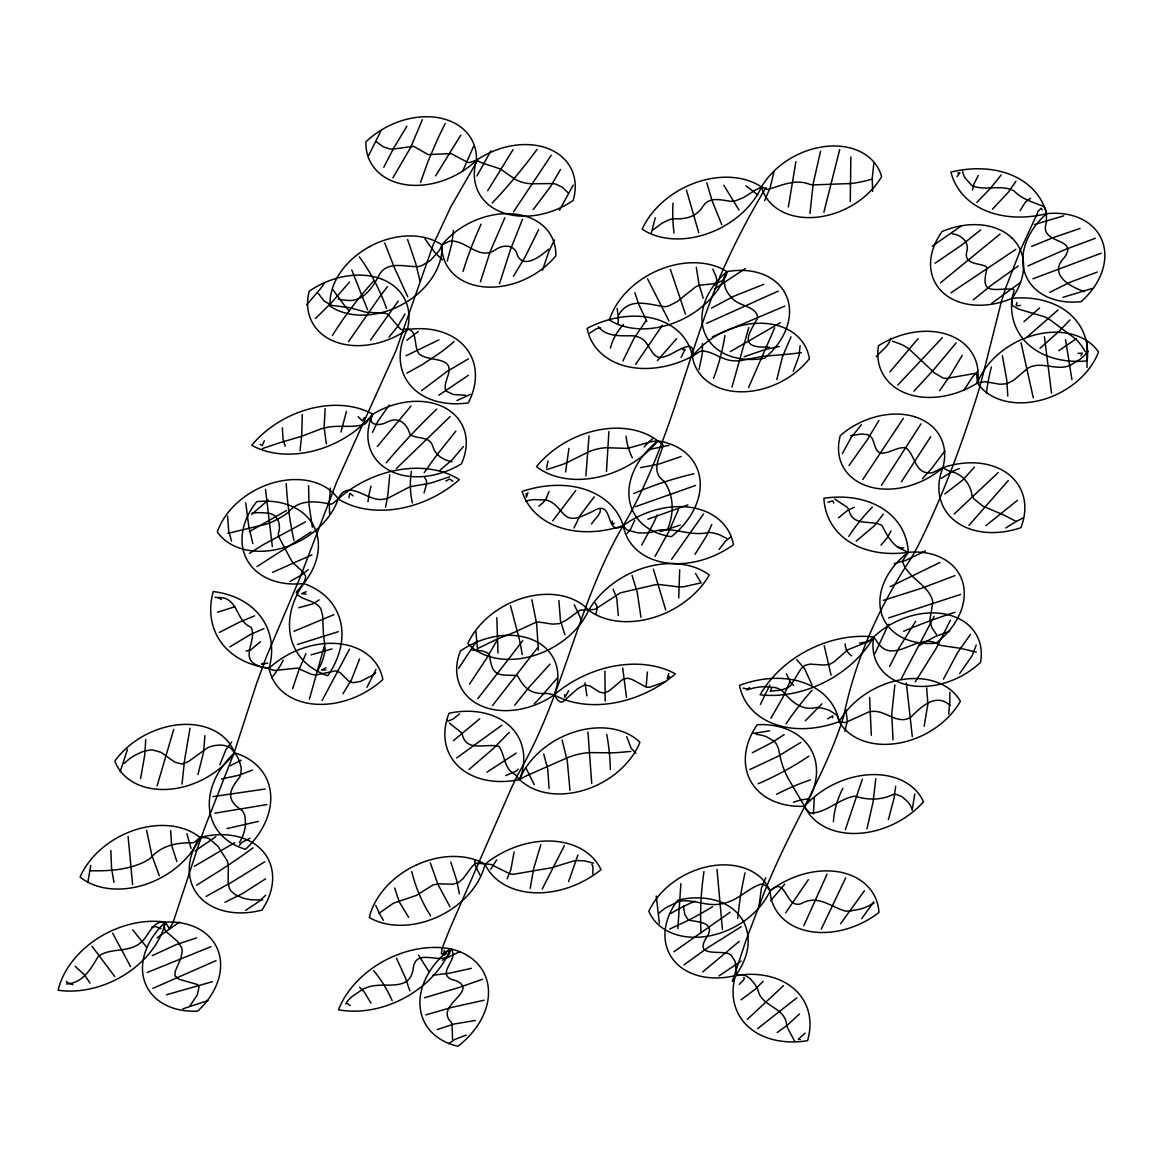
<?xml version="1.0" encoding="UTF-8"?>
<svg xmlns="http://www.w3.org/2000/svg" width="1163" height="1163" viewBox="0 0 1163 1163"><rect width="100%" height="100%" fill="white"/><g stroke="black" fill="none" stroke-linecap="round" stroke-linejoin="round"><path stroke-width="1.5" d="M850.851 156.932L850.269 201.65M110.863 850.415L111.546 868.325L113.959 882.339M679.701 569.739L678.712 597.898M972.486 190.02L973.867 184.19L978.287 175.468M348.842 497.851L349.874 493.185L353.029 495.845M895.684 786.319L893.911 798.719L888.372 819.639M1007.827 396.06L1006.707 379.603L1002.375 355.791M498.011 653.024L496.805 617.684M604.92 671.167L605.182 700.984M453.454 230.347L451.855 243.372L447.261 261.123M444.135 950.171L444.615 955.128L446.636 953.049M606.475 471.524L608.889 431.589M526.069 493.577L526.374 497.153L527.973 492.676M592.897 874.14L592.926 866.188L591.865 864.342M585.876 475.885L589.03 435.791M809.971 213.469L813.228 183.492L820.555 151.205M875.783 778.629L873.122 801.83L866.944 828.87M976.222 645.087L972.137 655.743L959.649 673.653M677.84 928.626L680.893 883.633M170.656 830.673L171.644 845.516L176.892 861.565M308.588 485.698L308.922 503.928L312.353 527.246M181.995 784.124L184.597 760.02L190.034 728.198M389.721 474.809L387.919 494.551L385.549 507.228M1086.998 367.537L1087.26 342.373M758.974 906.747L761.387 888.27L765.748 877.672M367.959 501.747L368.904 495.278A177.968 131.637 -27.2 0 1 369.543 492.153L370.982 486.061M564.564 694.689L564.825 697.233L568.649 690.778M769.891 684.949L760.384 704.444M814.274 797.803L813.402 814.027M530.183 888.474L533.657 868.717L540.81 844.658M330.423 488.009L329.245 502.75L329.652 514.206M585.018 682.885L586.908 695.881M325.175 408.562L324.099 427.373L326.338 443.961M474.635 859.777L475.58 866.188L480.232 875.608M375.998 669.437L366.956 687.348M565.567 471.931L568.969 448.307M514.09 852.043L510.848 869.72L507.155 878.748M788.354 206.999L795.899 161.686M87.763 882.63L90.787 865.403M239.345 845.341L242.035 842.259L249.958 838.334M873.835 163.3L872.235 178.375L872.613 191.372M300.025 450.706L301.784 434.264L302.264 414.435M948.717 714.009L949.822 701.478A255.889 189.264 -27.2 0 0 949.851 693.904L949.822 692.29M548.078 460.984L546.566 467.7M894.856 684.963L891.745 714.169L893.039 739.886M873.82 901.805L861.681 918.697M833.798 503.056L832.781 500.846L827.852 502.3M647.398 672.083L646.25 685.603M773.947 171.92L770.168 187.592L764.658 200.69M364.368 417.662L362.274 420.875L358.146 416.674M655.278 217.815L651.454 232.585M776.811 379.56L782.539 356.518L791.014 336.848M914.772 794.024L912.141 810.32M140.592 778.599L144.779 754.845L145.738 739.624M127.494 749.248L120.196 771.636M924.105 726.41L927.87 704.138L926.664 687.9M549.081 491.44L546.159 498.636A21.923 16.224 -27.2 0 1 541.682 503.899L538.76 506.21M346.458 411.397L340.977 431.938M1037.629 212.873L1020.562 249.682L1006.155 286.81A498.011 368.337 -27.2 0 0 1001.067 302.831L982.154 377.96A709.619 524.847 -27.2 0 1 977.661 394.01C961.685 444.644 943.237 494.726 919.759 542.394A462.249 341.893 -27.2 0 1 911.298 558.095C879.155 606.446 855.299 659.436 843.64 716.481C827.053 769.499 797.367 816.949 774.907 867.467A851.171 629.561 -27.2 0 0 765.007 890.436L746.108 940.082L732.399 981.296L736.019 973.257A27.432 20.28 -27.2 0 0 736.295 970.524L735.089 961.35L731.207 955.245A16.224 12.008 -27.2 0 0 728.038 953.456C718.385 950.549 694.805 956.713 706.028 938.279C716.364 923.189 700.853 922.259 690.066 920.369A13.956 10.322 -27.2 0 1 687.289 918.566L684.702 914.234L683.408 905.89M991.37 366.883L989.277 375.925A239.607 177.227 -27.2 0 0 986.413 393.254M839.715 149.547L823.869 212.262M699.05 369.369L702.321 353.697L702.467 343.55M309.387 699.21L324.172 646.643M610.415 348.13L611.811 343.39A54.501 40.312 -27.2 0 1 623.542 324.462M157.121 785.839L173.767 729.317M748.841 327.399L731.949 387.192M477.586 160.378L450.677 207.145L433.436 244.128L396.031 350.47L336.587 482.223L300.01 577.691L266.371 656.833L256.529 683.684L234.112 752.781L205.502 825.745A854.02 631.669 -27.2 0 0 199.047 843.742L172.982 922.826L169.304 928.554L165.422 922.128L164.143 926.359L165.233 930.778L177.59 941.463L181.544 947.525A21.661 16.02 -27.2 0 1 182.198 951.479L180.817 958.356L175.119 971.541L174.988 975.873L179.247 979.319L197.23 984.45A8.33 6.149 -27.2 0 1 198.989 987.169L197.303 994.888L189.962 1005.85M480.392 281.897L490.35 251.193L504.873 217.685M264.335 440.704L262.257 445.574L260.149 444.353M372.48 432.462L377.612 421.675L389.227 405.029M573.955 527.987L580.308 515.194L594.264 496.775M568.605 881.641L577.88 855.052M499.494 283.728L510.717 248.882L522.478 219.371M197.957 774.645L203.612 751.952L204.935 735.554M542.496 270.252L548.573 252.153L554.388 240.029M292.596 688.729L298.978 669.728L305.942 653.635M711.785 524.571L706.523 535.969L694.994 554.373M845.341 829.684L862.379 779.137M420.483 182.475L428.086 161.25L437.71 138.964A533.192 394.359 -27.2 0 1 445.255 123.54M359.571 658.985L351.619 679.454L342.969 693.759M720.188 276.503C686.577 356.954 669.859 444.019 626.305 520.384C577.735 599.73 565.073 694.035 518.058 774.093A862.946 638.254 -27.2 0 0 510.877 789.212L449.703 929.092L442.26 948.078L441.373 953.776L442.943 953.864L450.459 948.848C449.02 970.858 416.877 944.778 413.374 967.34C410.51 994.438 382.453 980.147 365.851 987.969A29.235 21.617 -27.2 0 0 362.115 989.626L352.011 996.604A46.476 34.367 -27.2 0 0 346.472 1002.317M219.88 764.774L225.898 749.684L231.67 742.081M462.583 171.354L473.574 146.393M422.358 119.716L410.597 147.556L392.89 177.866M789.692 682.1L783.121 696.957L770.895 718.327M678.392 509.685L668.987 531.229L654.973 556.525M477.571 650.364L475.972 631.713M748.55 387.541L774.645 327.937M844.876 731.425L847.304 720.973L845.937 709.706M634.751 520.312L630.622 529.15L627.104 533.512M496.63 859.864L490.699 869.328M595.907 613.773L597.099 609.179A14.959 11.063 -27.2 0 0 596.445 605.153L594.962 602.783M891.062 530.924L887.195 537.844L881.002 545.156M889.651 666.384L899.188 647.646L915.688 621.289M832.621 717.804L832.693 715.812L827.693 718.85M622.903 360.966L633.98 338.375L645.945 320.886M793.268 371.346L799.068 355.616L800.115 345.6M950.418 620.17L936.389 648.024L915.252 681.867M771.694 687.755L770.938 689.514A28.101 20.789 -27.2 0 0 770.604 690.357L770.604 690.604M668.769 673.45L667.213 678.509L669.684 676.488M888.532 624.226L874.969 653.504M803.866 925.661L827.067 874.14M380.897 130.954L368.555 155.682M560.493 169.435L550.492 186.662L533.148 209.674M538.6 229.722L524.949 257.27L513.45 276.271M842.346 453.628L851.2 437.448L861.39 424.742M383.79 167.298L393.792 147.919L406.876 126.215M883.357 514.104L874.518 525.647L856.157 541.129M821.311 929.106L845.719 877.832M542.234 889.041L564.302 845.763M943.426 679.177L957.731 652.385L970.553 634.344M934.194 616.303L901.369 678.567M1015.91 181.355L1008.059 192.549L992.417 209.18M405.015 313.937L397.644 326.527L388.994 337.125M490.902 150.841L476.99 175.933M322.136 700.489L349.467 649.172M1020.067 210.736L1025.475 202.042L1030.592 198.233M424.073 492.85L426.763 483.343A17.692 13.084 -27.2 0 0 425.643 479.054L424.669 477.528M559.476 210.256L573.228 185.091M497.502 639.592L486.512 658.52L469.503 684.106M878.923 420.454L867.322 439.745L849.048 465.491M476.917 640.653L458.629 668.332M962.252 355.297L950.069 375.707L939.602 390.739M251.601 514.497L268.246 499.974M239.418 842.695L241.817 838.174A55.199 40.821 -27.2 0 0 245.495 824.422L245 816.193A29.279 21.646 -27.2 0 0 242.384 810.756C226.276 800.086 228.05 791.567 239.563 777.407A21.486 15.889 -27.2 0 0 240.915 773.686L241.264 767.958L239.215 760.602A111.793 82.675 -27.2 0 0 238.342 758.639L237.31 756.619A35.559 26.298 -27.2 0 0 235.493 753.944L231.364 748.798A18.346 13.563 -27.2 0 0 228.413 746.85L226.029 745.963A25.121 18.579 -27.2 0 0 219.589 745.076L214.37 745.57A21.385 15.817 -27.2 0 0 207.247 748.013L188.464 761.547L181.922 764.062L174.901 762.172L160.93 752.287L152.876 750.019A19.349 14.305 -27.2 0 0 149.082 750.106L142.104 751.865L134.748 755.398A42.871 31.706 -27.2 0 0 129.137 759.119L124.237 763.321M513.014 149.678L487.69 190.761M460.752 135.184L435.587 175.918M1017.014 302.496L1016.142 305.055A1.614 1.192 -27.2 0 0 1016.68 305.68L1020.445 305.462M930.734 436.663L901.369 481.875M964.156 389.867L972.515 376.943L977.807 371.288M881.409 485.393L920.994 423.841M641.671 545.127L653.373 523.524A305.491 225.956 -27.2 0 0 657.124 515.093M808.387 879.65L785.621 912.839M681.096 357.346L685.196 349.394L682.652 349.656M370.503 340.105L398.24 301.072M551.247 155.217L513.479 211.855M348.478 341.704L379.981 296.434A622.975 460.766 -27.2 0 1 387.483 286.65M635.667 364.353L662.358 325.233M862.757 479.563L903.36 418.331M671.531 559.403L703.484 514.031M424.161 472.745L430.906 463.121A468.733 346.69 -27.2 0 1 438.436 452.974L455.852 431.08M719.112 549.445L725.799 540.795L730.786 536.957M265.716 895.176L259.204 901.369L245.655 910.382M840.573 923.713L864.443 890.742M345.615 1003.756L347.185 1003.465L350.208 1005.501M1001.154 174.93L990.527 188.246L976.818 202.391M974.405 467.177L962.644 480.145L944.836 493.941M477.789 698.672L522.798 640.726M411.062 405.96L377.321 446.49M944.981 450.895L931.359 468.834L922.404 478.676M514.7 705.243L529.412 686.839L549.997 664.146M575.787 490.539L552.716 520.82M614.413 523.379L612.901 524.237L612.334 521.126M463.383 446.607L451.884 460.097L439.89 470.259M1037.629 211.768L1041.132 208.206L1042.237 209.892M537.684 647.689L492.501 705.563M889.855 371.986L918.116 338.651M591.531 524.019C594.017 519.396 601.649 514.017 600.239 508.696M319.2 599.89L312.614 603.975L298.731 607.697M956.16 342.867L934.063 369.354L913.929 391.19M968.953 525.342L1008.365 480.479M763.19 981.296L754.772 989.626L741.02 999.831M1088.132 351.241L1086.227 353.508M349.54 282.028L331.528 302.656L315.42 318.56M676.706 338.564L657.415 360.588M557.164 678.189L541.013 696.724A262.882 194.439 -27.2 0 1 534.34 703.746M784.734 884.171L770.676 900.685M1069.975 319.912L1058.534 331.818L1039.94 348.362M509.249 732.327L493.475 748.42L469.009 769.513M308.253 569.754L301.9 574.798L289.994 581.456M445.836 481.119L449.485 478.996L452.959 481.308M897.749 385.098L942.379 337.663M618.774 314.824C629.27 296.739 648.838 304.604 664.8 306.741A17.852 13.215 -27.2 0 0 668.725 305.913L677.084 301.682L695.648 286.839A16.049 11.863 -27.2 0 1 699.559 285.328C709.692 283.394 725.421 285.778 726.933 271.633A67.716 50.082 -27.2 0 1 786.362 295.838A67.716 50.082 -27.2 0 1 764.556 358.219A67.716 50.082 -27.2 0 1 705.127 334.014A67.716 50.082 -27.2 0 1 726.933 271.633A73.502 54.356 -27.2 0 0 659.494 269.729A73.502 54.356 -27.2 0 0 609.339 319.941A73.502 54.356 -27.2 0 0 676.779 321.86A73.502 54.356 -27.2 0 0 726.933 271.633L724.316 277.012A16.238 12.008 -27.2 0 0 723.764 279.614L725.29 287.988A53.135 39.309 -27.2 0 0 728.896 294.443L729.55 295.3A45.226 33.451 -27.2 0 0 731.76 297.713C738.447 306.785 756.75 305.375 757.68 318.008C750.106 331.949 738.011 347.257 764.382 347.083A72.179 53.382 -27.2 0 0 769.441 347.228M1023.949 321.715L1039.577 307.948M805.348 720.784L821.936 703.862M492.196 203.002L500.744 193.858A511.546 378.353 -27.2 0 0 537.088 149.329M1058.039 309.969L1026.696 337.343M739.348 984.407C740.133 982.997 746.806 978.025 743.593 977.487M450.139 416.558L396.409 468.5M956.975 176.674L959.94 172.778L957.716 173.113M954.212 513.988L998.159 472.614M448.555 1043.72L454.995 1039.373L466.29 1035.085M306.61 304.91L321.119 287.973A84.972 62.846 -27.2 0 0 324.681 282.522M799.432 1014.049L787.671 1024.85L777.204 1032.526M876.219 356.707C880.871 350.964 889.506 346.051 890.436 338.346M260.425 641.743L250.859 649.797L246.047 651.106M783.455 985.701L747.3 1019.413M838.45 517.913L847.245 510.615L854.18 507.301M739.246 941.347L702.714 971.963M658.752 913.435L659.828 912.432A44.412 32.855 -27.2 0 1 665.89 907.736L678.073 901.747A21.094 15.599 -27.2 0 1 682.041 900.918C694.602 899.784 706.682 906.195 719.316 904.174A31.794 23.522 -27.2 0 0 726.773 902.503C739.246 898.912 748.245 888.43 760.398 884.331A6.556 4.841 -27.2 0 1 763.059 884.316L766.402 886.119L770.066 890.916A72.775 53.818 -27.2 0 0 808.707 931.2A72.775 53.818 -27.2 0 0 878.966 912.475A72.775 53.818 -27.2 0 0 840.326 872.177A72.775 53.818 -27.2 0 0 770.066 890.916A67.788 50.14 -27.2 0 1 707.613 936.215A67.788 50.14 -27.2 0 1 648.852 911.254A67.788 50.14 -27.2 0 1 711.32 865.955A67.788 50.14 -27.2 0 1 770.066 890.916C786.624 874.75 784.865 909.19 801.074 903.695C817.429 894.434 829.742 906.137 844.483 910.876A25.92 19.175 -27.2 0 0 849.572 911.109L860.126 909.161A47.581 35.195 -27.2 0 0 868.02 906.224L873.907 903.157M1080.878 355.762L1082.404 353.232L1078.086 353.334M980.671 229.881L962.15 244.739L935.081 263.231M741.122 961.089L719.025 975.873M459.472 713.951L452.974 719.127L448.584 720.915A2.733 2.021 -27.2 0 1 447.174 720.551L446.81 720.231M973.3 299.836L991.225 285.342L1018.323 265.934M1000.049 234.068L940.518 282.798M157.034 937.887L179.495 922.026M961.452 225.826L932.246 246.178M379.051 913.304L393.443 903.2L416.165 895.495L433.305 884.825L438.538 883.822L452.901 884.185L458.237 882.644L462.903 878.879L472.149 866.42L476.016 863.15L489.347 864.283A11.877 8.781 -27.2 0 1 491.004 864.516L509.83 873.776A19.175 14.174 -27.2 0 0 513.581 874.271L551.306 867.802L573.301 861.085A26.72 19.756 -27.2 0 1 577.197 860.547L584.553 860.853L593.464 863.135M453.425 740.671L479.738 718.778M985.977 525.603L1017.451 500.323M653.097 229.867L662.023 223.194L669.466 219.603A17.838 13.186 -27.2 0 1 673.392 218.702C684.76 219.574 696.564 217.03 702.845 206.476C709.299 196.082 721.423 200.167 731.134 201.359A15.977 11.819 -27.2 0 0 735.365 200.865L743.375 197.637L754.249 190.747A32.549 24.074 -27.2 0 1 756.706 189.409L761.489 186.981A67.861 50.198 -27.2 0 1 827.562 146.262A67.861 50.198 -27.2 0 1 881.598 176.602A67.861 50.198 -27.2 0 1 815.525 217.336A67.861 50.198 -27.2 0 1 761.489 186.981A75.682 55.969 -27.2 0 0 642.165 229.155A75.682 55.969 -27.2 0 0 761.489 186.981L766.533 189.133A8.359 6.178 -27.2 0 0 768.51 189.264C782.001 185.237 795.812 178.564 810.015 184.466A38.292 28.319 -27.2 0 0 813.591 184.888L849.601 183.565M421.471 390.768L447.072 371.433L468.413 358.844M438.844 395.216L468.413 375.286M796.859 997.81L757.578 1028.703M683.96 964.883L708.122 947.482L741.282 926.678M406.817 340.25L418.302 331.455M456.696 757.942L501.776 725.305M749.568 687.609L748.449 688.365A3.911 2.893 -27.2 0 1 746.879 688.889L743.026 688.074M714.678 288.846L745.323 268.551M784.153 734.653L771.52 742.794L752.374 752.694M991.806 303.209L1020.562 282.42M805.159 1033.137L798.254 1039.271L800.289 1039.475M589.699 333.127L596.735 328.606L600.544 327.893M252.996 847.9L243.518 854.718A556.118 411.324 -27.2 0 1 219.414 870.927L196.591 885.217M195.006 851.011L215.838 836.691M286.52 510.499L249.231 531.709M941.245 478.327L951.596 471.916A44.63 33.015 -27.2 0 1 959.46 468.529M673.9 951.785L730.146 912.185M950.956 292.785L1015.939 249.289M459.879 951.581L442.144 960.173M1058.781 350.703L1076.444 338.622M800.929 742.372L777.8 756.415L749.873 769.528M265.586 878.835L242.355 893.664L224.953 902.299M230.303 765.777L241.075 760.195M516.27 753.115L486.963 772.174M714.954 284.906C719.417 280.632 714.46 273.683 712.817 269.089M730.364 351.575L780.417 322.689M234.722 842.652L194.279 866.333M311.073 531.956L256.979 566.585M229.896 646.875L250.161 634.62L263.928 628.601M264.801 861.739L231.946 882.092L206.098 896.382M919.003 645.581L935.445 636.437L949.778 631.175M711.48 308.122L733.94 296.187L763.742 284.324M456.943 400.552L470.535 394.286M151.83 926.998L155.449 926.504L160.945 928.714M1049.666 292.364L1070.076 282.246L1097.232 272.069M1016.375 521.46L1023.411 517.753M219.356 632.425L239.287 622.22L254.639 615.852M262.969 663.157L261.602 664.233L267.868 663.084M438.96 339.872L406.047 355.762M925.457 550.942L906.34 560.13L894.187 563.692M406.846 373.163L423.172 364.077L440.879 352.229A154.752 114.454 -27.2 0 0 454.064 341.588M478.72 648.053L495.947 639.665A96.224 71.176 -27.2 0 1 499.683 638.109L515.82 631.713A53.818 39.804 -27.2 0 0 519.527 629.866L535.605 622.452A14.886 11.019 -27.2 0 1 539.399 622.089L552.367 624.109L559.054 623.702L565.756 620.504L580.09 610.153L593.799 609.514A9.682 7.152 -27.2 0 0 595.674 608.903L620.446 592.825L655.743 584.655A30.558 22.606 -27.2 0 1 659.668 584.538L678.276 586.85A35.006 25.891 -27.2 0 0 683.481 586.806L699.966 583.128M152.222 955.666L176.369 944.545L196.532 937.96M939.98 562.47L890.131 586.69M272.549 572.385L311.946 554.838M305.346 521.969L263.783 544.386A416.398 307.977 -27.2 0 0 249.434 553.399M252.589 770.08L238.56 775.328L221.421 778.948M665.003 681.794L649.812 687.231A13.825 10.22 -27.2 0 1 645.988 687.042L632.498 679.672L627.569 678.145L622.496 679.555L609.427 690.72L604.338 693.133L599.483 692.072L589.815 685.894L584.669 684.949L577.749 688.627L562.921 701.74A3.751 2.777 -27.2 0 1 560.45 701.958L557.862 700.3L554.14 694.893A67.759 50.111 -27.2 0 0 534.326 640.551A67.759 50.111 -27.2 0 0 460.403 651.033A67.759 50.111 -27.2 0 0 480.203 705.374A67.759 50.111 -27.2 0 0 554.14 694.893A97.736 72.28 -27.2 0 0 675.383 673.9A97.736 72.28 -27.2 0 0 554.14 694.893L549.576 693.889A33.727 24.946 -27.2 0 0 547.119 693.468C530.764 694.427 524.789 688.845 517.331 675.514C498.011 674.656 492.414 677.36 489.507 655.205A13.927 10.293 -27.2 0 0 487.282 652.865L482.049 650.829L472.033 650.117M778.265 291.084L706.537 323.387M1027.903 265.964L1064.741 249.696L1095.342 238.27M152.818 988.39L216.027 960.638M1031.625 246.44L1053.271 237.572L1080.093 228.457M294.035 631.276L333.926 614.646M784.792 306.131L712.367 336.776M437.186 1029.56L453.919 1024.036L475.463 1020.474M669.714 929.048L687.944 920.5A285.749 211.346 -27.2 0 0 712.614 906.689M147.076 972.544L210.968 946.682M687.871 504.916L647.791 519.25M954.983 575.627L922.026 588.085L883.269 600.399M182.78 1008.873L207.973 1000.558M326.076 667.693L321.57 670.033L325.902 669.961M589.539 451.433L568.111 462.045A65.986 48.802 -27.2 0 1 563.096 464.27L546.668 469.634M482.572 979.217L458.556 987.678L424.451 997.752M1032.948 278.786L1101.216 253.2M695.605 485.451L635.55 506.646M449.558 476.772L431.691 482.819A46.694 34.527 -27.2 0 1 427.882 483.604L411.455 486.483A25.412 18.797 -27.2 0 0 407.617 487.937L388.209 498.069A18.884 13.956 -27.2 0 1 383.252 499.232C367.755 502.358 348.086 477.615 338.215 498.869A68.515 50.678 -27.2 0 1 281.344 548.325A68.515 50.678 -27.2 0 1 217.336 532A68.515 50.678 -27.2 0 1 274.221 482.529A68.515 50.678 -27.2 0 1 338.215 498.869A93.898 69.46 -27.2 0 1 459.356 479.636A93.898 69.46 -27.2 0 1 338.215 498.869L333.04 503.332A5.873 4.347 -27.2 0 1 331.019 504.161C315.871 501.209 299.124 498.883 287.857 512.665A61.726 45.662 -27.2 0 1 267.025 523.946L227.861 533.381M1092.275 288.453L1063.011 297.321M681.067 456.55L658.52 464.211L640.522 467.613M669.016 445.313L648.46 449.703M1063.752 215.838L1034.416 224.532M744.189 356.75L765.559 349.423L779.181 346.501M217.685 612.203L234.897 606.737M332.022 648.896L311.073 654.871M888.576 617.916L960.667 594.395M297.495 644.476L338.375 631.669M262.271 448.627L278.568 443.118A171.804 127.072 -27.2 0 1 283.583 441.591L299.923 436.823A80.102 59.24 -27.2 0 0 303.703 435.485L321.192 428.842A41.795 30.921 -27.2 0 1 324.913 427.868C337.503 424.568 350.848 428.217 363.307 424.582A9.798 7.254 -27.2 0 0 365.909 423.187L372.771 414.217A68.152 50.402 -27.2 0 1 445.72 408.213A68.152 50.402 -27.2 0 1 461.391 463.892A68.152 50.402 -27.2 0 1 388.442 469.91A68.152 50.402 -27.2 0 1 372.771 414.217A87.312 64.576 -27.2 0 0 251.702 445.24A87.312 64.576 -27.2 0 0 372.771 414.217C366.49 425.6 379.182 426.428 387.046 422.125C398.88 415.874 407.094 423.812 410.045 434.54C417.139 439.498 429.801 435.674 432.81 446.287C435.151 455.271 443.51 460.214 452.145 461.755M680.253 525.124L664.117 530.357A139.575 103.231 -27.2 0 1 659.988 531.535M746.646 690.008L752.548 688.263A50.809 37.579 -27.2 0 1 764.513 686.635M425.774 1014.906L451.985 1007.347L484.186 1000.209M166.411 994.801L212.393 981.688M306.189 591.734L301.566 593.668L306.043 594.133M471.451 968.328L449.543 973.184L432.999 975.219M505.745 775.619L515.892 771.214A12.735 9.42 -27.2 0 0 518.16 769.106M769.659 730.844L753.42 733.359M66.669 984.014C82.631 982.997 90.612 969.39 97.721 957.178A12.008 8.882 -27.2 0 1 100.818 954.721C112.23 948.514 126.52 951.828 137.699 944.865A18.041 13.345 -27.2 0 0 141.028 942.393C149.14 935.721 152.338 919.991 165.422 922.128A70.841 52.393 -27.2 0 1 218.208 950.898A70.841 52.393 -27.2 0 1 197.695 1011.098A70.841 52.393 -27.2 0 1 144.91 982.328A70.841 52.393 -27.2 0 1 165.422 922.128A81.977 60.621 -27.2 0 1 58.15 990.236A81.977 60.621 -27.2 0 1 165.422 922.128M258.419 821.398L227.061 828.55M850.546 435.703L861.638 433.959L867.831 434.729A11.732 8.679 -27.2 0 1 870.665 436.532C875.405 441.271 873.675 451.695 881.481 453.192C889.928 453.25 897.269 446.708 905.788 447.726C915.121 454.413 914.525 473.603 929.993 472.905A11.964 8.839 -27.2 0 0 932.784 472.556L942.859 467.657L946.13 469.518A41.752 30.878 -27.2 0 0 949.153 471.015C961.83 473.443 970.291 483.038 972.05 495.627A33.378 24.685 -27.2 0 0 974.158 499.072L982.939 506.152L999.337 513.145A160.407 118.641 -27.2 0 1 1005.384 515.849L1015.953 521.286M265.135 789.023L213.033 796.597M266.894 804.592L214.922 813.184M252.124 513.13L257.43 512.679A48.163 35.617 -27.2 0 1 264.626 512.985C276.809 512.098 281.795 523.365 278.364 533.541A23.173 17.14 -27.2 0 0 278.684 536.652L291.579 560.886A42.042 31.096 -27.2 0 0 293.599 563.343L303.165 572.065L305.462 575.845A9.522 7.036 -27.2 0 1 305.564 577.633L303.659 583.521L296.565 591.72A4.783 3.533 -27.2 0 0 296.652 593.755C302.467 600.268 312.963 599.963 319.011 606.432A22.33 16.515 -27.2 0 1 320.843 608.947L322.645 615.547L323.387 633.137A94.654 70.013 -27.2 0 0 323.721 636.146L325.131 649.274A40.952 30.296 -27.2 0 1 324.768 652.676L322.747 660.032A65.215 48.235 -27.2 0 1 317.165 671.24M735.51 975.568A82.268 60.854 -27.2 0 0 807.544 1040.667A82.268 60.854 -27.2 0 0 735.51 975.568A70.798 52.364 -27.2 0 0 740.017 916.255A70.798 52.364 -27.2 0 0 677.622 900.235A70.798 52.364 -27.2 0 0 673.115 959.548A70.798 52.364 -27.2 0 0 735.51 975.568L742.895 975.088A13.011 9.624 -27.2 0 1 745.759 975.757L750.019 978.505L754.656 983.971A82.806 61.246 -27.2 0 1 757.913 989.655C761.14 1007.303 785.534 1006.606 786.668 1025.432A83.416 61.697 -27.2 0 0 787.816 1028.339L794.474 1040.943M801.438 352.752L783.673 354.628A176.311 130.401 -27.2 0 1 779.908 354.919L763.553 356.227A63.093 46.665 -27.2 0 0 759.657 356.881L740.031 360.777A33.945 25.106 -27.2 0 1 734.027 360.792C722.514 360.603 713.428 351.415 702.118 350.979A8.112 5.989 -27.2 0 0 699.748 351.56L692.378 356.285A81.526 60.287 -27.2 0 1 587.126 328.388A81.526 60.287 -27.2 0 1 692.378 356.285A68.893 50.954 -27.2 0 0 740.09 391.786A68.893 50.954 -27.2 0 0 809.375 358.742A68.893 50.954 -27.2 0 0 761.649 323.241A68.893 50.954 -27.2 0 0 692.378 356.285C696.521 335.177 674.336 354.25 666.036 356.052C651.265 363.249 650.829 341.777 640.028 337.793A25.906 19.16 -27.2 0 0 633.559 335.831C621.362 335.569 607.071 337.459 598.349 326.716M630.855 751.429L617.844 752.548A121.752 90.045 -27.2 0 1 608.7 752.81L590.237 752.592A56.129 41.519 -27.2 0 0 567.384 757.753L526.897 775.634A46.694 34.541 -27.2 0 0 522.798 777.742L519.585 779.544A77.906 57.627 -27.2 0 1 449.049 713.239A77.906 57.627 -27.2 0 1 519.585 779.544A71.612 52.96 -27.2 0 0 584.524 790.011A71.612 52.96 -27.2 0 0 639.897 742.285A71.612 52.96 -27.2 0 0 574.958 731.818A71.612 52.96 -27.2 0 0 519.585 779.544A46.942 34.716 -27.2 0 1 518.64 778.512L517.273 776.869A59.458 43.976 -27.2 0 0 514.7 774.136C503.477 768.38 505.207 754.685 498.825 746.37C486.483 742.939 466.334 752.621 462.322 734.522A29.686 21.952 -27.2 0 0 460.635 732.036L449.412 723.11M262.707 899.944L251.79 899.842A57.496 42.537 -27.2 0 1 241.889 897.662L235.246 894.652L231.35 891.352A23.464 17.343 -27.2 0 1 229.315 888.052L228.079 881.787L228.37 865.955A37.754 27.927 -27.2 0 0 227.25 860.838L217.844 846.184L208.904 838.494A15.308 11.325 -27.2 0 0 206.229 837.767L199.978 837.476A73.603 54.443 -27.2 0 0 134.661 830.062A73.603 54.443 -27.2 0 0 80.087 877.047A73.603 54.443 -27.2 0 0 145.404 884.462A73.603 54.443 -27.2 0 0 199.978 837.476A71.336 52.757 -27.2 0 1 263.143 851.621A71.336 52.757 -27.2 0 1 261.922 910.091A71.336 52.757 -27.2 0 1 198.771 895.946A71.336 52.757 -27.2 0 1 199.978 837.476L195.021 841.823A7.53 5.568 -27.2 0 1 193.043 842.768C177.358 842.506 161.613 845.152 150.812 857.931A37.143 27.476 -27.2 0 1 143.732 862.219C126.912 870.113 107.796 871.261 89.478 870.68M770.197 691.2L781.129 690.139L787.642 687.769A11.906 8.81 -27.2 0 0 790.971 685.196L800.769 669.147L804.796 665.425L810.088 664.117L824 665.062L829.524 664.364L834.06 661.849L847.754 649.826L868.005 641.7A12.241 9.057 -27.2 0 0 869.677 640.566L873.747 636.961A67.556 49.965 -27.2 0 1 947.554 614.587A67.556 49.965 -27.2 0 1 980.496 662.358A67.556 49.965 -27.2 0 1 906.675 684.731A67.556 49.965 -27.2 0 1 873.747 636.961A95.511 70.638 -27.2 0 0 760.108 694.805A95.511 70.638 -27.2 0 0 873.747 636.961L874.038 637.44A38.248 28.29 -27.2 0 0 875.841 639.868C892.632 668.754 917.447 630.273 938.89 644.651A37.972 28.086 -27.2 0 0 942.117 645.654L957.294 647.849A86.382 63.892 -27.2 0 1 960.769 648.387L976.324 652.123M465.447 395.246L453.439 394.533L446.694 391.408A9.842 7.283 -27.2 0 1 445.269 388.558C443.801 380.025 454.791 368.627 445.153 362.434C436.968 358.189 426.647 359.701 419.131 353.974C412.56 345.6 419.349 325.582 402.107 329.58A7.225 5.335 -27.2 0 1 400.45 329.129L388.238 314.65A15.715 11.63 -27.2 0 0 385.127 313.196L366.156 312.251L349.729 307.686L331.659 305.375L324.026 300.97L318.211 293.323M764.513 686.621L774.849 687.507A31.008 22.94 -27.2 0 1 781.87 690.4C790.942 700.867 801.016 711.32 816.557 707.482A39.775 29.424 -27.2 0 1 820.467 707.889L821.732 708.122A47.247 34.948 -27.2 0 1 829.713 710.549L836.284 714.809A16.66 12.313 -27.2 0 1 837.68 716.786L839.192 721.612A70.434 52.088 -27.2 0 0 898.112 743.244A70.434 52.088 -27.2 0 0 960.391 701.274A70.434 52.088 -27.2 0 0 901.47 679.657A70.434 52.088 -27.2 0 0 839.192 721.612A87.661 64.837 -27.2 0 0 739.508 685.385A87.661 64.837 -27.2 0 0 839.192 721.612L844.076 722.485A7.967 5.888 -27.2 0 0 845.966 722.368L868.368 712.119A16.704 12.357 -27.2 0 1 872.395 711.407C885.712 710.055 897.734 725.363 910.731 717.251C921.038 706.944 935.692 692.436 950.171 705.389M859.515 643.066L865.635 642.18A9.653 7.138 -27.2 0 0 868.63 640.711M608.453 447.799L627.497 448.409L650.887 441.766A21.414 15.846 -27.2 0 1 653.344 441.359L657.822 440.937L662.372 444.106A6.556 4.856 -27.2 0 1 663.055 445.618C659.915 457.204 650.495 471.16 663.491 480.828M756.037 734.289L758.785 734.653A46.913 34.701 -27.2 0 1 766.679 736.833L774.006 741.165A24.685 18.259 -27.2 0 1 776.114 743.535L778.294 747.998L780.024 755.877A141.682 104.801 -27.2 0 0 788.543 779.036L806.264 809.215L809.637 812.544A7.865 5.815 -27.2 0 0 811.905 813.126C827.693 811.934 839.453 798.559 854.907 796.161C867.889 800.129 880.565 800.493 893.155 794.445A12.604 9.319 -27.2 0 1 897.109 794.663L902.168 796.8L907.649 801.598A48.919 36.184 -27.2 0 1 910.207 805.13L912.039 808.823M72.804 984.683L66.698 982.212A4.23 3.126 -27.2 0 1 66.393 981.252M900.976 547.977L897.385 546.843M701.173 583.041L695.532 573.417M338.288 299.109L339.625 299.4A45.982 34.003 -27.2 0 0 345.484 300.127C361.94 303.078 372.058 288.744 378.6 276.053C386.305 260.352 404.172 266.792 417.648 266.661A16.311 12.066 -27.2 0 0 421.965 265.542L430.412 260.439L438.873 251.063A25.731 19.03 -27.2 0 0 440.588 248.039L441.896 244.913L448.569 241.57A9.9 7.327 -27.2 0 1 450.822 241.061C466.61 240.465 479.316 260.745 495.351 249.871C503.288 244.128 514.831 244.274 517.491 255.351C522.972 267.824 537.393 258.404 544.429 252.647A70.085 51.841 -27.2 0 0 548.689 249.158M793.588 685.443L790.477 682.39L786.377 673.755M218.717 597.404C238.589 597.36 235.537 621.129 251.019 627.206C258.201 641.438 236.06 660.671 262.736 667.126A25.426 18.812 -27.2 0 0 265.818 667.809L273.174 670.092A9.667 7.152 -27.2 0 0 274.875 670.47L297.423 668.071L311.103 674.22L315.58 675.092L335.889 670.804L340.018 672.519L348.667 681.096L353.232 682.71L360.559 681.416L371.579 675.761A57.307 42.391 -27.2 0 0 375.736 672.868M1084.425 291.579C1070.033 286.781 1047.747 274.352 1064.479 257.372C1079.351 236.729 1038.37 245.219 1046.409 222.38A97.852 72.368 -27.2 0 0 1046.453 219.051L1046.409 216.158A37.027 27.389 -27.2 0 1 1046.54 213.701L1045.115 208.25A11.063 8.185 -27.2 0 0 1043.531 206.389C1033.078 202.217 1021.957 199.251 1013.816 190.79C1001.547 184.423 987.198 190.528 974.405 186.545A21.414 15.831 -27.2 0 1 971.367 185.077L964.738 177.503A43.99 32.535 -27.2 0 1 962.528 171.063M952.25 233.748C961.06 234.941 969.579 241.7 966.802 251.499C963.531 264.088 977.749 263.085 985.366 266.08A7.4 5.466 -27.2 0 1 986.994 268.551C979.915 295.998 993.129 288.104 1013.06 289.194A3.794 2.806 -27.2 0 1 1014.136 290.619L1011.984 298.353L1011.912 304.081A8.723 6.455 -27.2 0 0 1012.653 305.636L1018.497 309.053L1044.636 316.845A56.464 41.752 -27.2 0 1 1050.131 319.898L1074.903 338.375A55.998 41.417 -27.2 0 1 1077.171 340.425L1081.692 345.876A101.326 74.941 -27.2 0 1 1085.297 351.909M892.428 341.152L900.729 344.175A60.97 45.095 -27.2 0 1 909.03 348.987L934.659 373.061L942.8 377.873A18.288 13.52 -27.2 0 0 946.406 378.44L974.914 373.454A4.899 3.62 -27.2 0 1 976.716 374.501L977.414 383.005A68.85 50.925 -27.2 0 0 1040.565 400.246A68.85 50.925 -27.2 0 0 1098.497 352.04A68.85 50.925 -27.2 0 0 1035.346 334.813A68.85 50.925 -27.2 0 0 977.414 383.005A71.568 52.931 -27.2 0 1 906.457 393.487A71.568 52.931 -27.2 0 1 878.516 345.716A71.568 52.931 -27.2 0 1 949.488 335.249A71.568 52.931 -27.2 0 1 977.414 383.005L985.09 381.668L999.976 384.255L1006.969 383.717L1013.467 380.374L1027.729 368.308A14.77 10.932 -27.2 0 1 1031.421 366.563C1042.804 362.609 1054.55 369.267 1066.078 366.665A19.044 14.087 -27.2 0 0 1070.047 365.429L1080.543 358.931A43.525 32.201 -27.2 0 0 1086.227 353.508M635.885 753.246L631.087 748.187L626.726 736.644M757.811 194.991L745.992 185.76M834.729 499.014L846.868 507.053A30.878 22.838 -27.2 0 1 848.757 509.481C852.697 527.464 870.389 519.338 881.845 525.356C886.976 534.922 891.948 545.447 902.895 549.823A54.181 40.08 -27.2 0 0 906.878 551.742L908.303 552.309A68.355 50.561 -27.2 0 1 962.586 581.82A68.355 50.561 -27.2 0 1 935.866 643.226A68.355 50.561 -27.2 0 1 881.583 613.73A68.355 50.561 -27.2 0 1 908.303 552.309A95.482 70.623 -27.2 0 0 823.913 498.258A95.482 70.623 -27.2 0 0 908.303 552.309L903.07 560.014A9.915 7.341 -27.2 0 0 902.808 562.18C907.736 577.967 927.536 584.073 932.406 600.05A23.275 17.212 -27.2 0 1 932.682 603.132L930.022 619.021A26.08 19.291 -27.2 0 0 930.153 622.176L931.999 627.889L936.506 634.489M359.614 987.198L364.324 992.097L370.953 1003.16M726.642 538.382L718.792 534.442L712.076 532.698A28.232 20.89 -27.2 0 0 708.412 532.436C688.874 537.248 670.382 524.469 651.106 532.378A47.465 35.108 -27.2 0 1 646.846 532.843A53.934 39.891 -27.2 0 1 637.513 532.741L627.657 530.226A14.988 11.078 -27.2 0 1 625.854 528.845L623.252 525.589A93.854 69.417 -27.2 0 1 522.085 491.469A93.854 69.417 -27.2 0 1 623.252 525.589A75.682 55.969 -27.2 0 0 733.446 544.677A75.682 55.969 -27.2 0 0 623.252 525.589C603.975 537.873 615.038 496.775 592.447 511.575C583.942 514.933 572.647 522.928 564.404 514.802C559.592 510.034 555.798 503.812 549.299 501.093A24.467 18.099 -27.2 0 0 546.014 500.003L534.122 499.581A45.619 33.742 -27.2 0 0 525.734 501.18M514.177 178.622L500.279 168.911L482.34 163.038A37.129 27.461 -27.2 0 1 479.418 161.759L476.452 160.261A69.111 51.114 -27.2 0 0 437.84 117.637A69.111 51.114 -27.2 0 0 365.938 141.857A69.111 51.114 -27.2 0 0 404.535 184.481A69.111 51.114 -27.2 0 0 476.452 160.261A69.024 51.056 -27.2 0 1 549.256 149.038A69.024 51.056 -27.2 0 1 573.112 200.501A69.024 51.056 -27.2 0 1 500.308 211.724A69.024 51.056 -27.2 0 1 476.452 160.261L469.939 162.398A7.298 5.393 -27.2 0 1 467.889 162.442L451.186 153.618L428.188 154.577L413.577 146.305L393.545 149.038A17.779 13.142 -27.2 0 1 389.765 148.922L383.136 146.756L376.042 141.581M442.449 259.872L434.657 252.327L424.989 238.909M851.636 655.888L848.859 653.446A25.499 18.855 -27.2 0 1 845.283 645.683L845.152 643.837M796.786 659.639L804.592 668.841L812.021 684.876M75.173 966.337L84.419 974.798L90.045 983.084M146.611 947.162L132.64 929.833M568.314 192.985L562.296 187.287L556.437 184.335A24.19 17.896 -27.2 0 0 552.977 183.55L532.799 183.783A42.304 31.299 -27.2 0 1 514.133 178.666M613.134 589.161L616.783 598.189L618.28 615.547M114.832 976.687L92.037 946.289M428.929 971.628L418.549 955.143M738.97 210.052L723.779 185.208M408.62 917.287L399.374 902.095L394.62 888.009M450.459 948.848A74.476 55.083 -27.2 0 1 457.946 1046.249A74.476 55.083 -27.2 0 1 450.459 948.848A85.408 63.165 -27.2 0 1 338.491 1009.76A85.408 63.165 -27.2 0 1 450.459 948.848C461.522 958.37 431.924 975.394 456.07 980.7C479.563 991.138 433.944 1005.573 451.171 1022.103A30.776 22.766 -27.2 0 1 452.073 1024.981L452.567 1039.344M574.217 604.687L579.915 616.666A175.511 129.82 -27.2 0 1 581.558 621.754M285.269 446.199L283.074 439.483L282.362 427.81M450.008 906.864L438 884.505L430.281 862.902M130.59 966.686L112.651 933.191M332.72 289.427L345.295 306.567A334.639 247.501 -27.2 0 0 349.205 310.928M668.943 320.857L647.558 278.858M646.89 321.395L638.894 304.721L634.809 292.611M525.909 767.856L534.253 784.72M564.855 634.635L560.464 620.664L558.909 600.602M407.777 296.783L394.344 267.65L384.764 243.009M396.467 958.196L405.32 977.603L409.885 990.934M159.316 875.724L151.888 855.459L146.596 830.266M367.581 309.823L351.778 270.034M721.758 224.532L712.497 201.897L706.784 182.824M231.524 541.1L228.704 531.011L227.585 516.198M632.047 575.336L637.237 592.374L640.944 617.233M375.693 905.395L379.283 913.071A196.94 145.666 -27.2 0 0 383.339 920.282M543.702 754.017L547.715 768.816L549.096 788.456M703.222 298.251L698.992 284.281L696.317 267.345M407.573 239.476L415.729 263.478L420.032 281.112M186.894 833.667L191.081 848.525M450.808 862.103L456.666 880.318L459.385 893.882M562.136 739.988L567.326 761.227L569.972 790.317M698.745 232.658L686.432 190.005M685.443 314.068L670.397 269.467M653.373 569.114L665.745 609.994M252.822 543.557L248.722 526.156L245.771 502.91M510.484 605.632L519.396 639.49A572.705 423.594 -27.2 0 1 522.231 654.653M531.869 599.745L536.623 623.542L538.367 650.219M831.065 675.18L824.218 645.669M1021.027 342.751L1033.296 397.833M617.19 308.369L618.265 317.79A119.818 88.621 -27.2 0 1 618.018 324.724M1071.923 379.676L1065.541 339.64M622.743 668.085L626.464 697.306M272.331 546.508L265.498 489.216M606.824 734.478L607.915 741.296A368.976 272.912 -27.2 0 1 610.371 769.484M912.301 736.659L906.384 683.03M656.237 896.033L659.421 923.451M1044.418 336.776L1051.526 393.167M722.397 929.411L717.004 869.313M128.104 836.371L132.582 884.549M591.734 783.586L587.94 731.992M871.32 735.263L869.604 697.466M214.995 597.273A14.043 10.38 -27.2 0 1 221.493 599.556M283.205 660.162A83.329 61.639 -27.2 0 1 271.561 677.869M293.977 540.562A607.29 449.165 -27.2 0 1 286.214 483.546M412.385 502.954A135.533 100.251 -27.2 0 1 411.353 471.364M386.232 462.787A566.715 419.16 -27.2 0 1 436.808 409.085M332.414 335.438A364.048 269.264 -27.2 0 1 373.468 281.17M359.382 256.892A370.619 274.119 -27.2 0 1 386.523 308.399M463.048 271.43A458.934 339.436 -27.2 0 1 481.089 224.197M720.042 276.489A803.72 594.453 -27.2 0 1 766.054 187.432M373.614 970.64A220.636 163.183 -27.2 0 1 392.12 1000.602M430.615 915.804A265.164 196.125 -27.2 0 1 411.717 871.45M644.142 447.028A41.752 30.892 -27.2 0 1 652.516 438.873M632.352 457.815A111.677 82.602 -27.2 0 1 626.057 436.212M589.554 451.491A41.316 30.558 -27.2 0 1 608.496 447.697M633.719 493.577A274.366 202.929 -27.2 0 1 693.962 473.748M663.637 480.726A78.939 58.383 -27.2 0 1 667.533 529.47M724.927 335.467A281.766 208.395 -27.2 0 1 713.588 378.251M674.046 232.993A237.456 175.628 -27.2 0 1 673.057 203.147M871.247 179.32A103.1 76.249 -27.2 0 1 849.572 183.71M670.993 913.391A122.508 90.612 -27.2 0 1 695.125 901.209M737.735 918.581A497.749 368.148 -27.2 0 1 745.018 872.875M701.056 933.002A463.354 342.707 -27.2 0 1 703.978 871.494M793.486 802.296A38.539 28.508 -27.2 0 1 809.201 798.996M776.55 794.314A180.236 133.309 -27.2 0 1 810.437 779.908M808.939 756.154A233.676 172.836 -27.2 0 1 758.145 783.76M833.435 821.703A107.883 79.796 -27.2 0 1 842.841 788.281M786.101 723.837A277.201 205.022 -27.2 0 1 812.108 690.226M903.738 547.86A8.126 6.004 -27.2 0 1 900.976 547.962M848.772 536.419A168.708 124.775 -27.2 0 1 872.381 507.083M903.666 631.291A417.197 308.573 -27.2 0 1 955.07 612.261M1005.806 528.017A144.154 106.618 -27.2 0 1 1016.36 521.446M180.948 724.564A70.391 52.059 -27.2 0 0 114.832 761.067A70.391 52.059 -27.2 0 0 168.417 789.314A70.391 52.059 -27.2 0 0 234.533 752.824A79.346 58.688 -27.2 0 0 245.509 849.295A79.346 58.688 -27.2 0 0 234.533 752.824A70.391 52.059 -27.2 0 0 180.948 724.564M269.104 668.173A97.59 72.179 -27.2 0 0 213.236 591.545A97.59 72.179 -27.2 0 0 269.104 668.173A72.571 53.672 -27.2 0 0 313.414 704.022A72.571 53.672 -27.2 0 0 382.845 679.526A72.571 53.672 -27.2 0 0 338.52 643.677A72.571 53.672 -27.2 0 0 269.104 668.173M312.992 524.687A73.065 54.036 -27.2 0 0 256.732 501.66A73.065 54.036 -27.2 0 0 247.399 560.493A73.065 54.036 -27.2 0 0 303.659 583.521A90.452 66.902 -27.2 0 1 327.792 675.747A90.452 66.902 -27.2 0 1 303.659 583.521A73.065 54.036 -27.2 0 0 312.992 524.687M381.813 279.178A69.373 51.303 -27.2 0 0 309.227 291.201A69.373 51.303 -27.2 0 0 334.755 341.588A69.373 51.303 -27.2 0 0 407.326 329.565A77.209 57.103 -27.2 0 0 468.267 402.878A77.209 57.103 -27.2 0 0 407.326 329.565A69.373 51.303 -27.2 0 0 381.813 279.178M369.398 246.745A67.716 50.082 -27.2 0 0 330.088 306.131A67.716 50.082 -27.2 0 0 402.572 304.313A67.716 50.082 -27.2 0 0 441.896 244.913A67.294 49.776 -27.2 0 1 513.828 213.934A67.294 49.776 -27.2 0 1 555.812 255.86A67.294 49.776 -27.2 0 1 483.866 286.839A67.294 49.776 -27.2 0 1 441.896 244.913A67.716 50.082 -27.2 0 0 369.398 246.745M416.339 865.01A72.615 53.702 -27.2 0 0 369.325 917.549A72.615 53.702 -27.2 0 0 438.015 916.72A72.615 53.702 -27.2 0 0 485.029 864.196A79.099 58.499 -27.2 0 0 601.024 869.648A79.099 58.499 -27.2 0 0 485.029 864.196A72.615 53.702 -27.2 0 0 416.339 865.01M525.036 597.462A71.757 53.076 -27.2 0 0 467.846 643.488A71.757 53.076 -27.2 0 0 531.506 656.266A71.757 53.076 -27.2 0 0 588.696 610.241A77.34 57.205 -27.2 0 1 709.314 575.031A77.34 57.205 -27.2 0 1 588.696 610.241A71.757 53.076 -27.2 0 0 525.036 597.462M657.822 440.937A82.268 60.854 -27.2 0 0 536.492 466.639A82.268 60.854 -27.2 0 0 657.822 440.937A73.153 54.109 -27.2 0 1 699.806 478.429A73.153 54.109 -27.2 0 1 671.298 536.695A73.153 54.109 -27.2 0 1 629.314 499.203A73.153 54.109 -27.2 0 1 657.822 440.937M804.622 806.264A76.729 56.754 -27.2 0 0 757.215 724.665A76.729 56.754 -27.2 0 0 804.622 806.264A73.705 54.516 -27.2 0 1 923.524 801.801A73.705 54.516 -27.2 0 1 804.622 806.264M914.845 416.805A67.294 49.762 -27.2 0 0 840.311 435.558A67.294 49.762 -27.2 0 0 868.31 486.425A67.294 49.762 -27.2 0 0 942.859 467.657A74.098 54.806 -27.2 0 1 1020.867 527.711A74.098 54.806 -27.2 0 1 942.859 467.657A67.294 49.762 -27.2 0 0 914.845 416.805M1011.825 237.877A67.832 50.169 -27.2 0 0 942.146 231.51A67.832 50.169 -27.2 0 0 942.306 291.986A67.832 50.169 -27.2 0 0 1011.984 298.353A91.354 67.57 -27.2 0 0 1087.114 360.893A91.354 67.57 -27.2 0 0 1011.984 298.353A67.832 50.169 -27.2 0 0 1011.825 237.877M1046.54 213.701A97.43 72.062 -27.2 0 0 950.941 172.109A97.43 72.062 -27.2 0 0 1046.54 213.701A69.402 51.332 -27.2 0 1 1102.117 240.61A69.402 51.332 -27.2 0 1 1081.096 301.682A69.402 51.332 -27.2 0 1 1025.519 274.788A69.402 51.332 -27.2 0 1 1046.54 213.701"/></g></svg>
